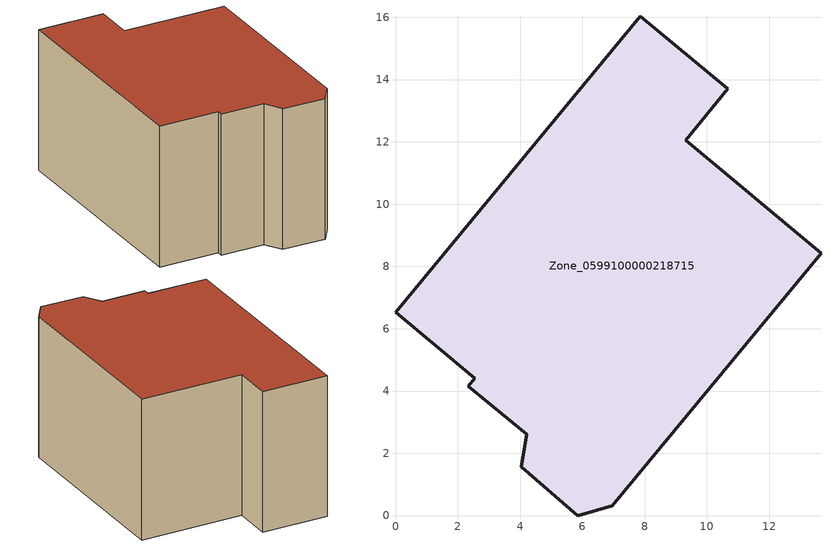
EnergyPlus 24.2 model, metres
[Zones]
Zone_0599100000218715
 floor ground (C_G): 0,6.52 7.85,16.03 10.68,13.7 9.31,12.05 13.66,8.42 6.95,0.32 5.85,0 4.04,1.56 4.21,2.62 2.34,4.16 2.55,4.41 z0
 wall outside (C_F): 5.85,0 6.95,0.32 13.66,8.42 9.31,12.05 10.68,13.7 7.85,16.03 0,6.52 2.55,4.41 2.34,4.16 4.21,2.62 4.04,1.56 5.85,0 z0:7.79
 roof outside (C_R): 4.04,1.56 5.85,0 6.95,0.32 13.66,8.42 9.31,12.05 10.68,13.7 7.85,16.03 0,6.52 2.55,4.41 2.34,4.16 4.21,2.62 z7.79
[BUILDING]
Pand.0599100000218715: North Axis=0; Terrain=City; Loads Convergence Tolerance Value=0.04; Temperature Convergence Tolerance Value=0.4; Solar Distribution=FullExterior; Maximum Number of Warmup Days=25; Minimum Number of Warmup Days=1
[Site:Location]
Rotterdam.The.Hague.AP_ZH_NLD Design_Conditions: Latitude=51.96; Longitude=4.45; Time Zone=1; Elevation=-4.5
[SITE:GROUNDTEMPERATURE:BUILDINGSURFACE]
18, 18, 18, 18, 18, 18, 18, 18, 18, 18, 18, 18
[MATERIAL] Thermal Absorptance=0.9; Solar Absorptance=0.7; Visible Absorptance=0.7
Name | Roughness | Thickness | Conductivity | Density | Specific Heat
G.TC.1946 | MediumSmooth | 0.15 | 1 | 540 | 1210
F.TC.1946 | Rough | 0.3 | 0.857143 | 1920 | 840
R.TC.1946 | MediumRough | 0.2 | 0.909091 | 1500 | 1000
[CONSTRUCTION]
C_G: G.TC.1946
C_F: F.TC.1946
C_R: R.TC.1946
[ZONE]
Zone_0599100000218715: Type=1; Multiplier=1; Ceiling Height=Autocalculate; Volume=Autocalculate; Floor Area=autocalculate; Part of Total Floor Area=Yes
[ZONEINFILTRATION:DESIGNFLOWRATE]
Infil_Zone_0599100000218715: Zone or ZoneList or Space or SpaceList=Zone_0599100000218715; Schedule=AlwaysOn; Design Flow Rate Calculation Method=Flow/Area; Flow Rate per Floor Area=0.003; Constant Term Coefficient=1; Temperature Term Coefficient=0; Velocity Term Coefficient=0; Velocity Squared Term Coefficient=0
[HVACTEMPLATE:ZONE:IDEALLOADSAIRSYSTEM]
Zone_0599100000218715: Maximum Heating Supply Air Temperature=50; Minimum Cooling Supply Air Temperature=13; Maximum Heating Supply Air Humidity Ratio=0.0156; Minimum Cooling Supply Air Humidity Ratio=0.0077; Heating Limit=NoLimit; Cooling Limit=NoLimit; Dehumidification Control Type=ConstantSensibleHeatRatio; Cooling Sensible Heat Ratio=0.7; Dehumidification Setpoint=60; Humidification Control Type=None; Humidification Setpoint=30; Outdoor Air Method=None; Outdoor Air Flow Rate per Person=0.00944; Outdoor Air Flow Rate per Zone Floor Area=0; Outdoor Air Flow Rate per Zone=0; Demand Controlled Ventilation Type=None; Outdoor Air Economizer Type=NoEconomizer; Heat Recovery Type=None; Sensible Heat Recovery Effectiveness=0.7; Latent Heat Recovery Effectiveness=0.65
[ZONECONTROL:THERMOSTAT]
ThermostatControl_Zone_0599100000218715: Zone or ZoneList=Zone_0599100000218715; Control Type Schedule=DualSetpointControlType; Control 1=Thermostat_Zone_0599100000218715; Temperature Difference Between Cutout And Setpoint=0
[THERMOSTATSETPOINT:DUALSETPOINT]
Thermostat_Zone_0599100000218715: Heating Setpoint Temperature Schedule=HeatingSetpoint_Zone_0599100000218715; Cooling Setpoint Temperature Schedule=CoolingSetpoint_Zone_0599100000218715
[SCHEDULE:COMPACT]
HeatingSetpoint_Zone_0599100000218715: Through: 12/31, For: AllDays, Until: 24:00, 21
CoolingSetpoint_Zone_0599100000218715: Through: 12/31, For: AllDays, Until: 24:00, 24
DualSetpointControlType: Through: 12/31, For: AllDays, Until: 24:00, 4
AlwaysOn: Through: 12/31, For: AllDays, Until: 24:00, 1
